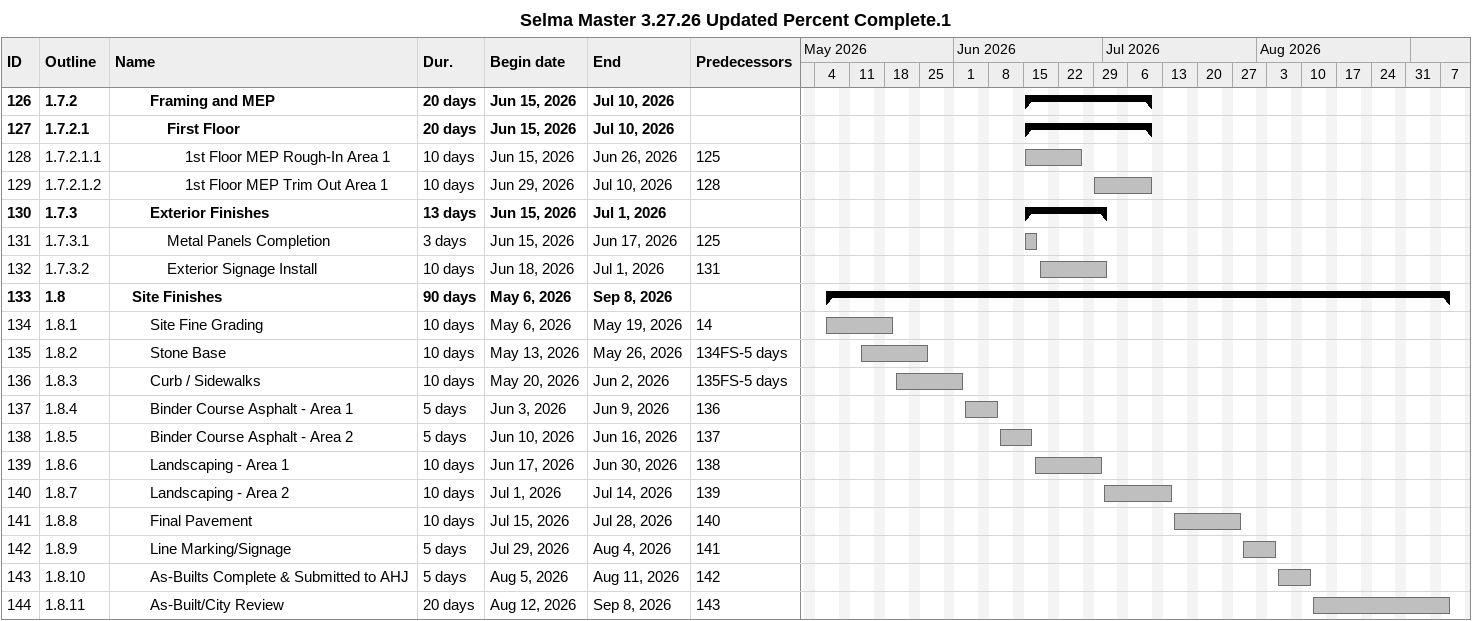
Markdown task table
Selma Master 3.27.26 Updated Percent Complete.1

| ID | WBS | Task | Duration | Start | Finish | Predecessors |
|---|---|---|---|---|---|---|
| 126 | 1.7.2 | **Framing and MEP** | 20d | 2026-06-15 | 2026-07-10 |  |
| 127 | 1.7.2.1 | **First Floor** | 20d | 2026-06-15 | 2026-07-10 |  |
| 128 | 1.7.2.1.1 | 1st Floor MEP Rough-In Area 1 | 10d | 2026-06-15 | 2026-06-26 | 125 |
| 129 | 1.7.2.1.2 | 1st Floor MEP Trim Out Area 1 | 10d | 2026-06-29 | 2026-07-10 | 128 |
| 130 | 1.7.3 | **Exterior Finishes** | 13d | 2026-06-15 | 2026-07-01 |  |
| 131 | 1.7.3.1 | Metal Panels Completion | 3d | 2026-06-15 | 2026-06-17 | 125 |
| 132 | 1.7.3.2 | Exterior Signage Install | 10d | 2026-06-18 | 2026-07-01 | 131 |
| 133 | 1.8 | **Site Finishes** | 90d | 2026-05-06 | 2026-09-08 |  |
| 134 | 1.8.1 | Site Fine Grading | 10d | 2026-05-06 | 2026-05-19 | 14 |
| 135 | 1.8.2 | Stone Base | 10d | 2026-05-13 | 2026-05-26 | 134FS-5d |
| 136 | 1.8.3 | Curb / Sidewalks | 10d | 2026-05-20 | 2026-06-02 | 135FS-5d |
| 137 | 1.8.4 | Binder Course Asphalt - Area 1 | 5d | 2026-06-03 | 2026-06-09 | 136 |
| 138 | 1.8.5 | Binder Course Asphalt - Area 2 | 5d | 2026-06-10 | 2026-06-16 | 137 |
| 139 | 1.8.6 | Landscaping - Area 1 | 10d | 2026-06-17 | 2026-06-30 | 138 |
| 140 | 1.8.7 | Landscaping - Area 2 | 10d | 2026-07-01 | 2026-07-14 | 139 |
| 141 | 1.8.8 | Final Pavement | 10d | 2026-07-15 | 2026-07-28 | 140 |
| 142 | 1.8.9 | Line Marking/Signage | 5d | 2026-07-29 | 2026-08-04 | 141 |
| 143 | 1.8.10 | As-Builts Complete & Submitted to AHJ | 5d | 2026-08-05 | 2026-08-11 | 142 |
| 144 | 1.8.11 | As-Built/City Review | 20d | 2026-08-12 | 2026-09-08 | 143 |
